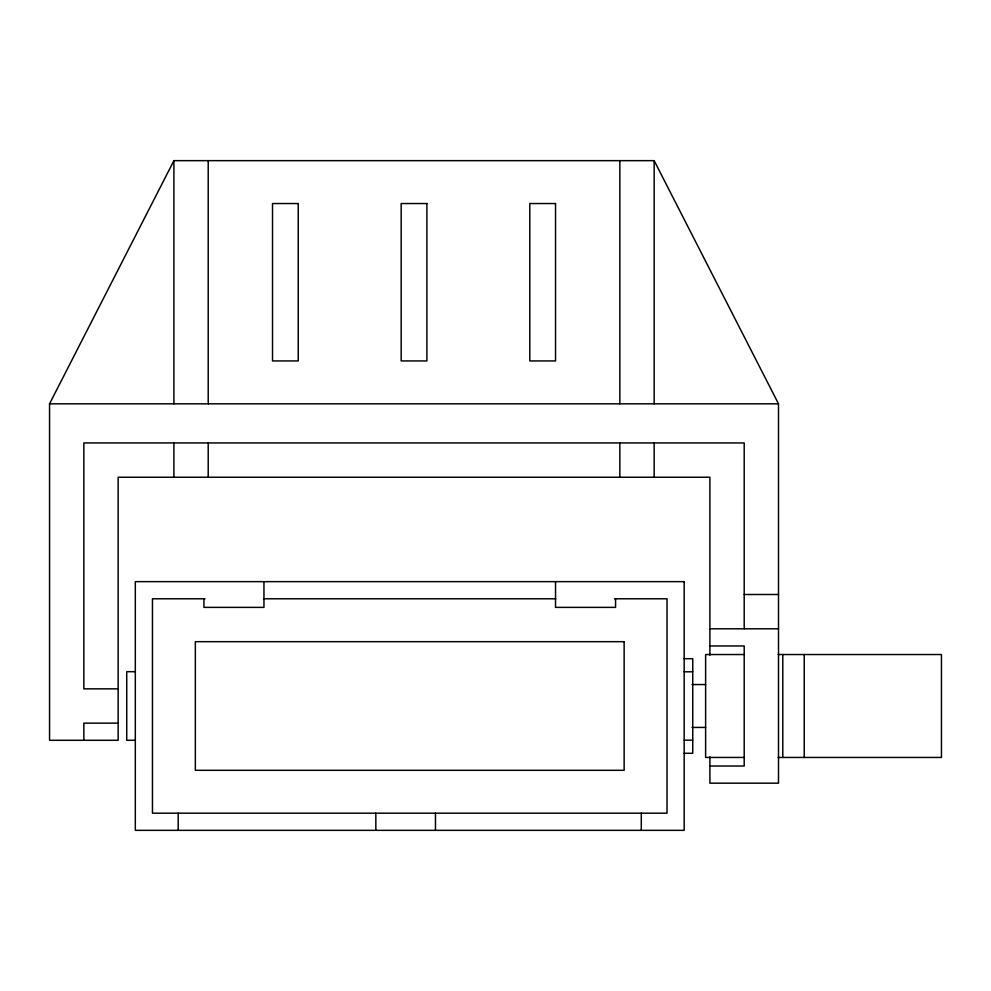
<?xml version="1.0" encoding="UTF-8"?>
<svg xmlns="http://www.w3.org/2000/svg" width="991" height="991" viewBox="0 0 991 991"><rect width="100%" height="100%" fill="white"/><g stroke="black" fill="none" stroke-linecap="round" stroke-linejoin="round"><path stroke-width="1.49" d="M709.903 655.2L709.903 477.241L118.152 477.241L118.152 740.289L49.55 740.289L49.55 403.82L173.896 160.653L654.159 160.653L778.505 403.82L778.505 783.175L709.903 783.175L709.903 756.79M49.55 403.82L778.505 403.82M744.204 594.501L778.505 594.501M205.001 598.787L152.465 598.787L152.465 813.19L667.017 813.19L667.017 598.787L614.482 598.787M263.717 598.787L555.765 598.787M709.903 628.802L778.505 628.802M709.903 645.959L744.204 645.959L744.204 766.018L709.903 766.018M744.204 654.531L705.617 654.531L705.617 757.446L744.204 757.446M778.158 654.531L941.45 654.531L941.45 757.446L778.158 757.446M684.174 658.705L692.746 658.705L692.746 753.284L684.174 753.284M135.309 671.687L126.737 671.687L126.737 740.289L135.309 740.289M684.174 671.811L692.746 671.811M691.991 684.546L705.617 684.546M118.152 688.844L83.851 688.844L83.851 442.94L744.204 442.94L744.204 628.802M118.152 723.145L83.851 723.145L83.851 740.289M691.991 727.431L705.617 727.431M684.174 740.178L692.746 740.178M804.234 654.531L804.234 757.446M782.791 654.531L782.791 757.446M654.159 160.653L654.159 403.82M654.159 442.94L654.159 477.241M641.288 813.19L641.288 830.347M619.846 160.653L619.846 403.82M619.846 442.94L619.846 477.241M615.56 598.787L615.56 607.372L555.53 607.372L555.53 581.643M435.47 813.19L435.47 830.347M375.837 813.19L375.837 830.347M263.953 581.643L263.953 607.372L203.923 607.372L203.923 598.787M208.209 160.653L208.209 403.82M208.209 442.94L208.209 477.241M178.194 813.19L178.194 830.347M173.896 160.653L173.896 403.82M173.896 442.94L173.896 477.241M298.254 203.539L272.525 203.539L272.525 360.935L298.254 360.935L298.254 203.539M426.898 203.539L401.169 203.539L401.169 360.935L426.898 360.935L426.898 203.539M555.53 203.539L529.801 203.539L529.801 360.935L555.53 360.935L555.53 203.539M684.174 581.643L135.309 581.643L135.309 830.347L684.174 830.347L684.174 581.643M624.144 641.673L195.338 641.673L195.338 770.304L624.144 770.304L624.144 641.673"/></g></svg>
